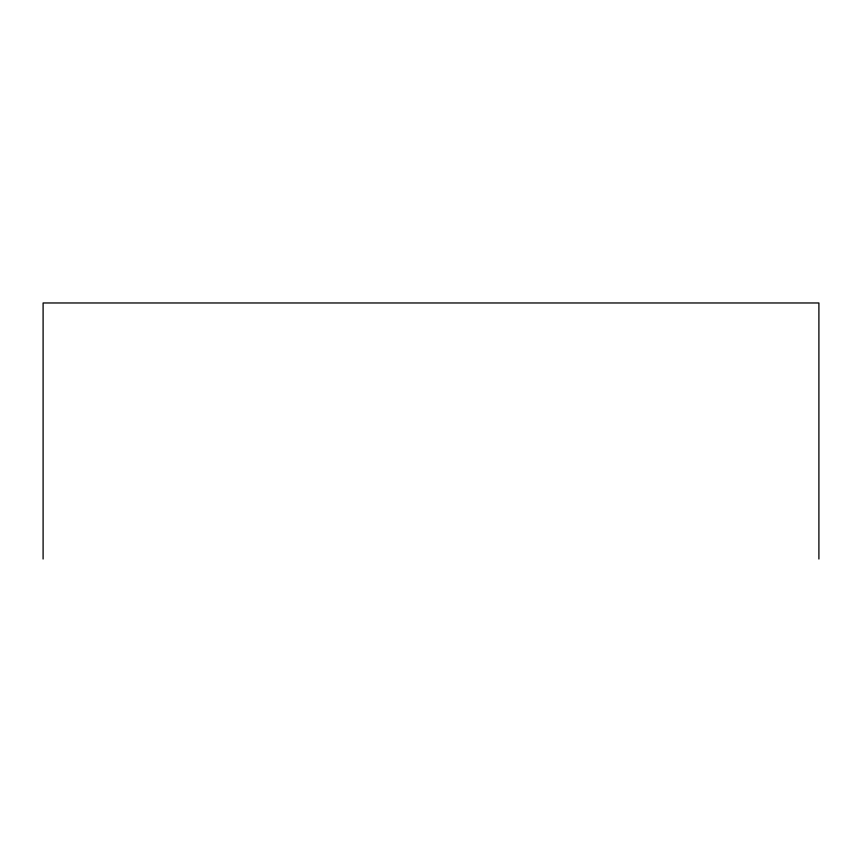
<?xml version="1.0" encoding="UTF-8"?>
<svg xmlns="http://www.w3.org/2000/svg" width="862" height="862" viewBox="0 0 862 862"><rect width="100%" height="100%" fill="white"/><g stroke="black" fill="none" stroke-linecap="round" stroke-linejoin="round"><path stroke-width="1.29" d="M818.9 559.029L818.9 302.971L43.1 302.971L43.1 559.029"/></g></svg>
